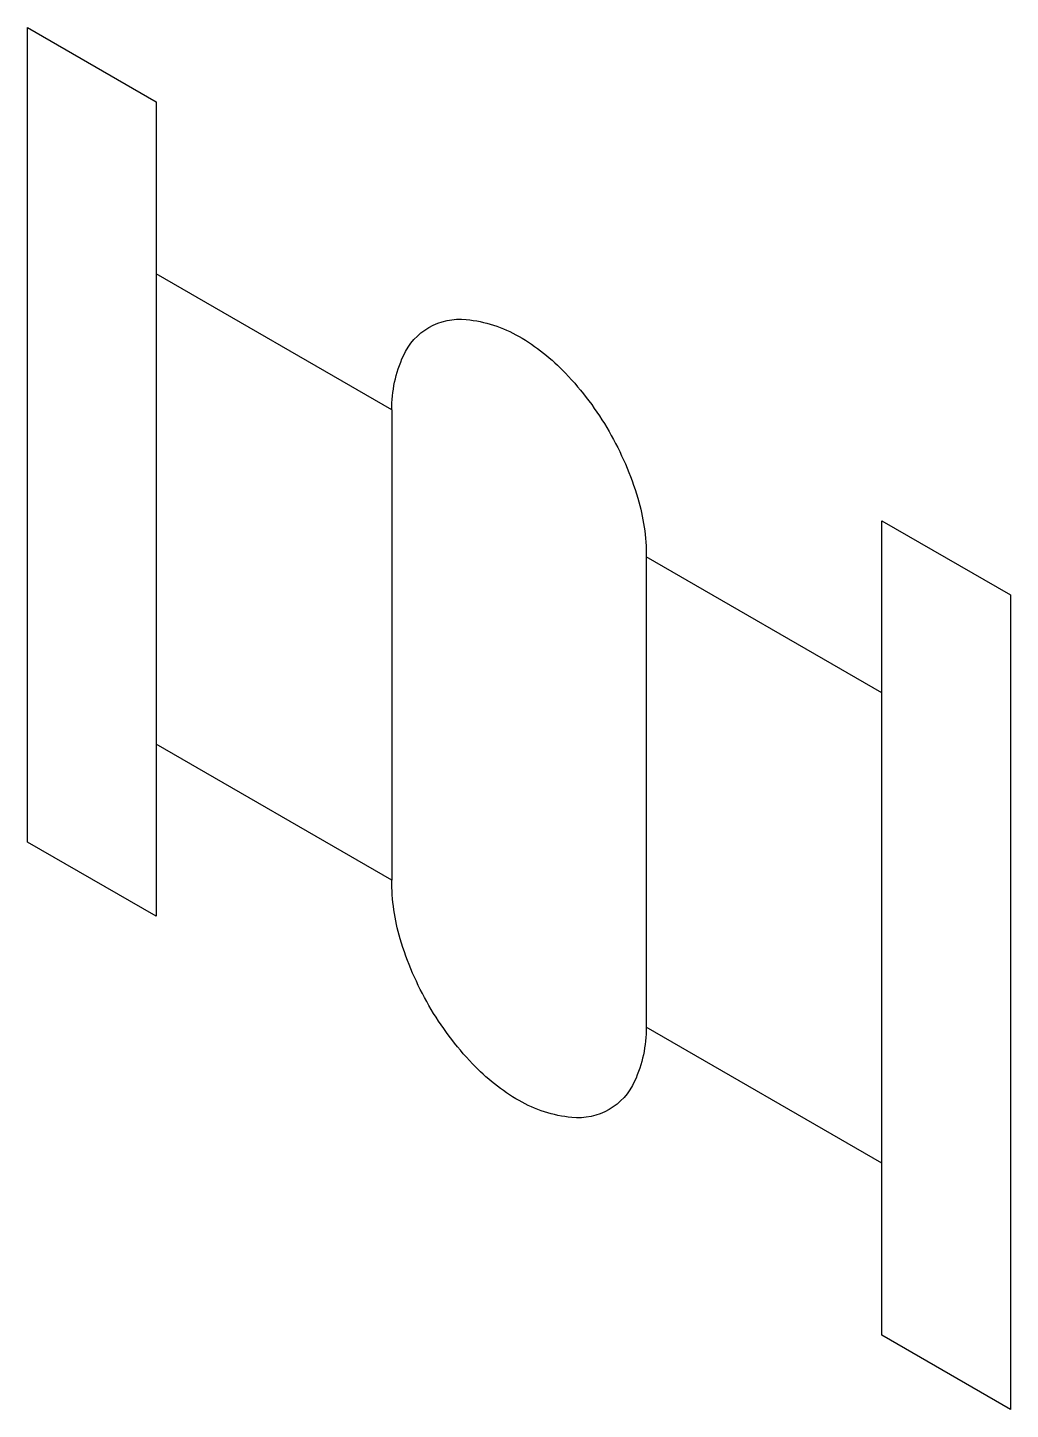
# Model space of a CAD drawing. Header units: millimetres. Extents: x -9878.316 to -9878.075, y -61.114 to -60.775.
import ezdxf

# ---------------------------------------------------------------- set-up
doc = ezdxf.new("R2010")
doc.units = ezdxf.units.MM
doc.header["$LTSCALE"] = 10
doc.layers.add('Tub_iso_componentes', color=2, linetype='Continuous')

msp = doc.modelspace()

# ---------------------------------------------------------------- linework, layer by layer
at = {"layer": 'Tub_iso_componentes', "color": 2}
for p, q in [((-9878.31594, -60.97477), (-9878.31594, -60.77477)), ((-9878.31594, -60.77477), (-9878.28441, -60.79297)), ((-9878.28441, -60.79297), (-9878.28441, -60.99297)), ((-9878.22657, -60.86863), (-9878.28441, -60.83524)), ((-9878.10623, -60.89585), (-9878.0747, -60.91405)), ((-9878.10623, -61.09585), (-9878.10623, -60.89585)), ((-9878.10623, -60.93811), (-9878.16407, -60.90472)), ((-9878.0747, -60.91405), (-9878.0747, -61.11405)), ((-9878.22657, -60.9841), (-9878.28441, -60.95071)), ((-9878.28441, -60.99297), (-9878.31594, -60.97477)), ((-9878.10623, -61.05358), (-9878.16407, -61.02019)), ((-9878.0747, -61.11405), (-9878.10623, -61.09585))]:
    msp.add_line(p, q, dxfattribs=at)
at = {"layer": 'Tub_iso_componentes', "color": 1}
for p, q in [((-9878.22657, -60.86863), (-9878.22657, -60.9841)), ((-9878.16407, -60.90472), (-9878.16407, -61.02019))]:
    msp.add_line(p, q, dxfattribs=at)
at = {"layer": 'Tub_iso_componentes', "color": 2}
for points in [[(-9878.22657, -60.86863, -0.106617), (-9878.2237, -60.85534, -0.156851), (-9878.21742, -60.8484, -0.156851), (-9878.20826, -60.84643, -0.106617), (-9878.19532, -60.85059, -0.072341), (-9878.18391, -60.8596, -0.058752), (-9878.17322, -60.87392, -0.058752)], [(-9878.17322, -60.87392, -0.058752), (-9878.16616, -60.89033, -0.072341), (-9878.16407, -60.90472, -0.106617)], [(-9878.16407, -61.02019, -0.106617), (-9878.16694, -61.03348, -0.156851), (-9878.17322, -61.04042, -0.156851), (-9878.18238, -61.04239, -0.106617), (-9878.19532, -61.03823, -0.072341), (-9878.20673, -61.02922, -0.058752), (-9878.21742, -61.0149, -0.058752), (-9878.22448, -60.99849, -0.072341), (-9878.22657, -60.9841, -0.106617)]]:
    msp.add_lwpolyline(points, format="xyb", dxfattribs=at)

doc.saveas('drawing.dxf')
